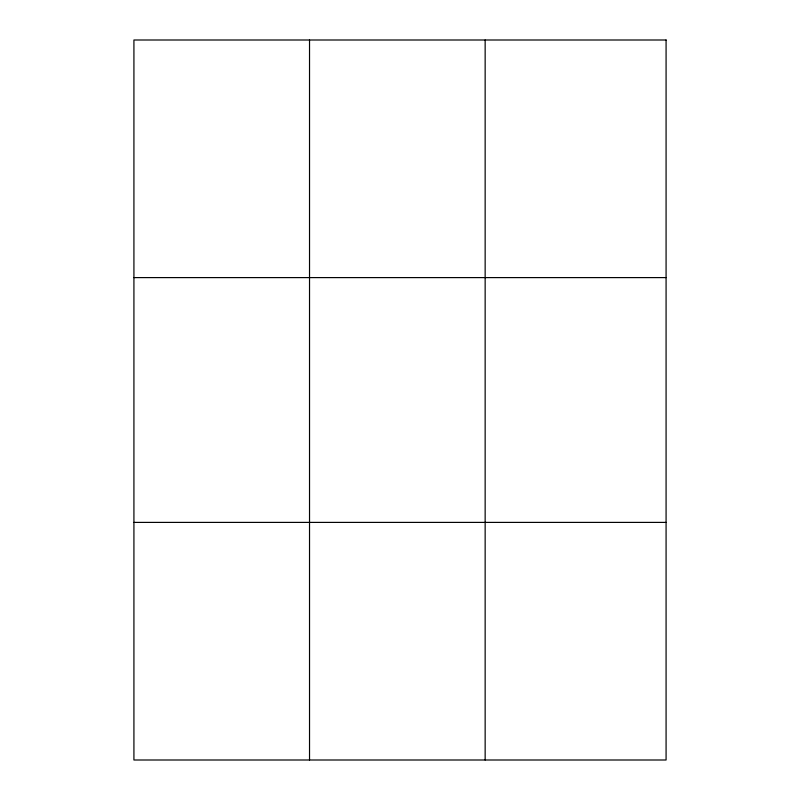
<?xml version="1.0" encoding="UTF-8"?>
<svg xmlns="http://www.w3.org/2000/svg" width="800" height="800" viewBox="0 0 800 800"><rect width="100%" height="100%" fill="white"/><g stroke="black" fill="none" stroke-linecap="round" stroke-linejoin="round"><path stroke-width="1.2" d="M309.53 40L309.53 760M485.15 40L485.15 760M133.92 277.6L666.08 277.6M133.92 522.4L666.08 522.4M666.08 40L666.08 760L133.92 760L133.92 40L666.08 40"/></g></svg>
